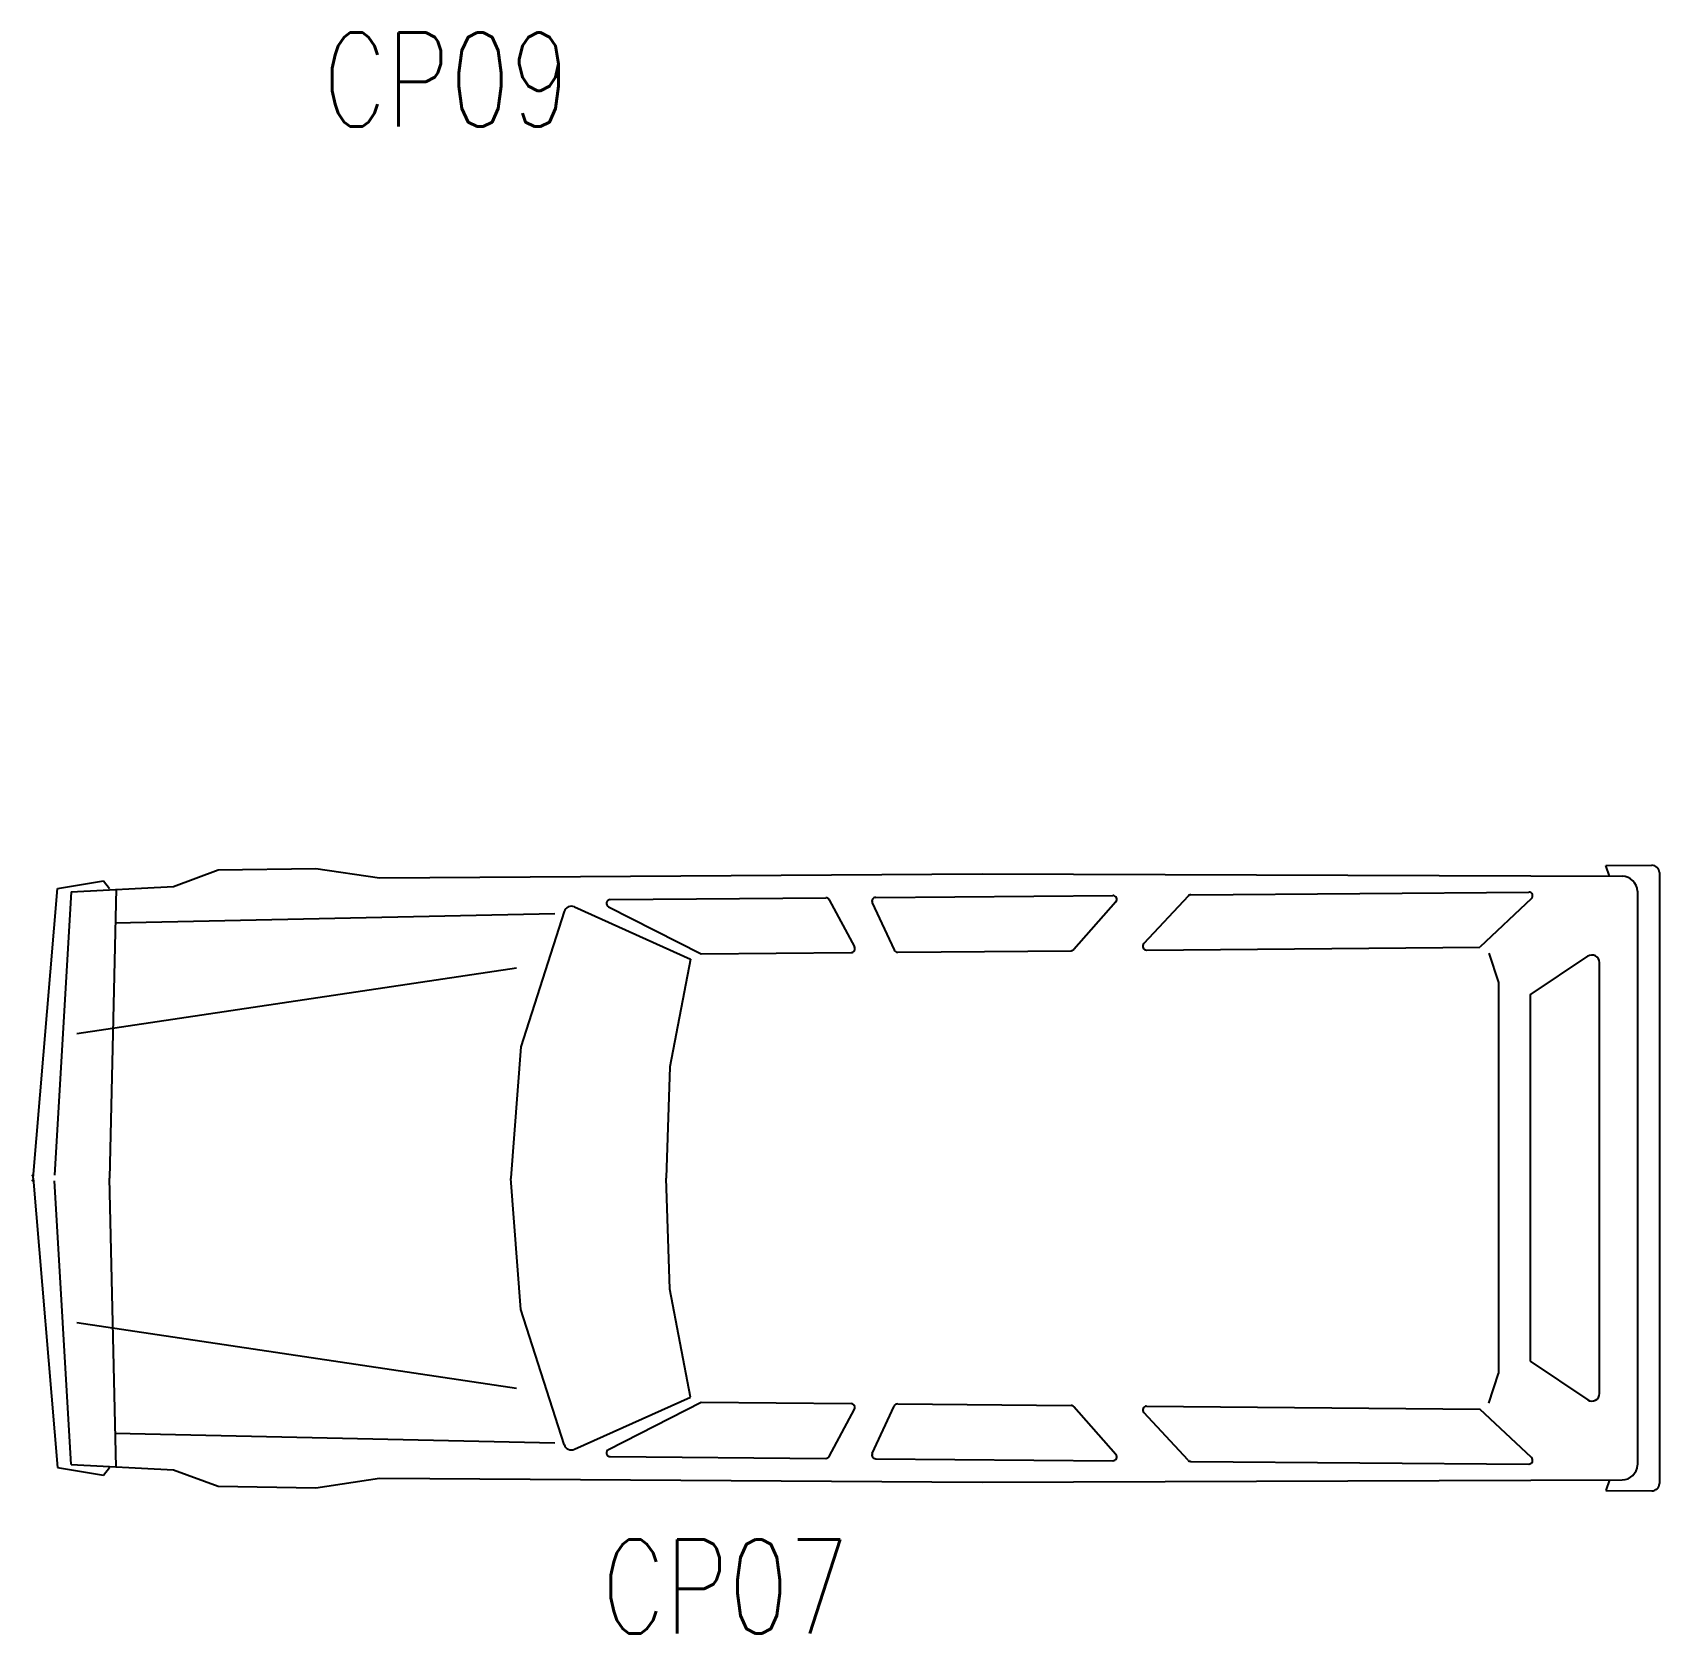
# Model space of a CAD drawing. Extents: x 2 to 154, y 3 to 64.
# Drawn here: x 22.66 to 29.16, y 11.1 to 17.5 of the extents above; entities that cross this region are included whole.
import ezdxf
from ezdxf.enums import TextEntityAlignment as Align

# ---------------------------------------------------------------- set-up
doc = ezdxf.new("R2010")
doc.units = 0
doc.header["$LTSCALE"] = 1000
doc.header["$MEASUREMENT"] = 0
doc.layers.get('0').update_dxf_attribs({"linetype": 'CONTINUOUS'})
doc.styles.add('L', font='ROMANS.SHX', dxfattribs={"height": 250})

# ---------------------------------------------------------------- blocks, each defined once
blk = doc.blocks.new('CP07')
at = {"color": 0, "linetype": 'ByBlock'}
for p, q in [((0.6465, 1.0285), (0.9711, 1.0335)), ((0.9711, 1.0335), (1.1826, 1.0018)), ((5.2626, 1.0429), (5.4159, 1.0438)), ((5.2756, 1.0074), (5.2626, 1.0429)), ((0.1109, 0.9663), (0.2641, 0.9919)), ((0.2641, 0.9919), (0.2844, 0.9664)), ((0.4978, 0.9739), (0.6465, 1.0285)), ((1.1826, 1.0018), (3.1874, 1.0152)), ((3.1874, 1.0152), (5.3174, 1.0072)), ((5.4414, 1.0195), (5.4414, -1.0131)), ((0.0301, 0.0032), (0.1109, 0.9663)), ((0.1572, 0.956), (0.1014, 0.0126)), ((0.1572, 0.956), (0.4978, 0.9739)), ((0.3061, 0.9651), (0.2842, 0.0035)), ((1.9507, 0.9299), (2.668, 0.9358)), ((2.6793, 0.929), (2.7628, 0.7721)), ((2.8339, 0.9371), (3.6228, 0.9436)), ((3.6324, 0.9225), (3.4931, 0.7641)), ((3.8729, 0.9417), (3.7254, 0.7833)), ((3.8821, 0.9457), (5.0066, 0.955)), ((5.0154, 0.933), (4.8436, 0.7716)), ((5.368, 0.9578), (5.368, -0.9513)), ((0.302, 0.8521), (1.7658, 0.8837)), ((1.797, 0.89), (1.653, 0.4401)), ((1.8316, 0.9054), (2.2178, 0.7318)), ((1.945, 0.9059), (2.2534, 0.7492)), ((2.8225, 0.9191), (2.8952, 0.7622)), ((2.9068, 0.7548), (3.4837, 0.7598)), ((3.7348, 0.762), (4.8436, 0.7716)), ((2.2178, 0.7318), (2.1491, 0.373)), ((2.2534, 0.7492), (2.7517, 0.7535)), ((4.8742, 0.752), (4.9064, 0.6537)), ((5.0114, 0.6125), (5.2027, 0.7411)), ((5.2423, -0.7136), (5.2423, 0.72)), ((0.1756, 0.4839), (1.6382, 0.7023)), ((4.9064, 0.6537), (4.9064, -0.6473)), ((5.0114, 0.6125), (5.0114, -0.606)), ((1.653, 0.4401), (1.6194, 0.0042)), ((2.1491, 0.373), (2.1361, 0.0037)), ((0.0301, 0.0032), (0.1109, -0.9598)), ((0.3061, -0.9587), (0.2842, 0.0029)), ((1.653, -0.4337), (1.6194, 0.0022)), ((2.1491, -0.3665), (2.1361, 0.0028)), ((0.1572, -0.9496), (0.1014, -0.0062)), ((2.2178, -0.7254), (2.1491, -0.3665)), ((0.1756, -0.4774), (1.6382, -0.6959)), ((1.797, -0.8836), (1.653, -0.4337)), ((4.8742, -0.7456), (4.9064, -0.6473)), ((5.0114, -0.606), (5.2027, -0.7347)), ((1.8316, -0.899), (2.2178, -0.7254)), ((1.945, -0.8995), (2.2534, -0.7427)), ((2.2534, -0.7427), (2.7517, -0.747)), ((2.8225, -0.9127), (2.8952, -0.7557)), ((2.9068, -0.7484), (3.4837, -0.7534)), ((3.6324, -0.9161), (3.4931, -0.7577)), ((3.7348, -0.7556), (4.8436, -0.7651)), ((2.6793, -0.9226), (2.7628, -0.7657)), ((3.8729, -0.9353), (3.7254, -0.7769)), ((5.0154, -0.9266), (4.8436, -0.7651)), ((0.302, -0.8457), (1.7658, -0.8773)), ((0.1109, -0.9598), (0.2641, -0.9854)), ((0.1572, -0.9496), (0.4978, -0.9674)), ((0.2641, -0.9854), (0.2844, -0.96)), ((0.4978, -0.9674), (0.6465, -1.022)), ((1.9507, -0.9235), (2.668, -0.9294)), ((2.8339, -0.9307), (3.6228, -0.9372)), ((3.8821, -0.9393), (5.0066, -0.9485)), ((0.6465, -1.022), (0.9711, -1.027)), ((0.9711, -1.027), (1.1826, -0.9954)), ((1.1826, -0.9954), (3.1874, -1.0087)), ((3.1874, -1.0087), (5.3174, -1.0008)), ((5.2756, -1.0009), (5.2626, -1.0364)), ((5.2626, -1.0364), (5.4159, -1.0374))]:
    blk.add_line(p, q, dxfattribs=at)
for centre, radius, start, end in [((5.416, 1.0184), 0.0254, 2.5283, 90.3442), ((5.3172, 0.9564), 0.0508, 1.5342, 89.7858), ((1.9508, 0.9172), 0.0127, 90.47, 243.0618), ((2.6681, 0.9231), 0.0127, 28.0234, 90.47), ((2.834, 0.9244), 0.0127, 90.47, 204.8676), ((3.6229, 0.9309), 0.0127, 318.6635, 90.47), ((3.8822, 0.933), 0.0127, 90.47, 137.028), ((5.0067, 0.9423), 0.0127, 313.2255, 90.47), ((1.8212, 0.8823), 0.0254, 65.7961, 162.2571), ((2.7516, 0.7662), 0.0127, 270.4955, 28.0234), ((2.9067, 0.7675), 0.0127, 204.8676, 270.4955), ((3.4836, 0.7725), 0.0127, 270.4955, 318.6635), ((3.7347, 0.7747), 0.0127, 137.028, 270.4955), ((5.2169, 0.72), 0.0254, 0, 123.9199), ((0.2969, 0.0032), 0.0127, 178.7004, 181.2996), ((1.632, 0.0032), 0.0127, 175.5855, 184.4145), ((2.1488, 0.0032), 0.0127, 177.991, 182.009), ((2.7516, -0.7597), 0.0127, 331.9766, 89.5045), ((2.9067, -0.7611), 0.0127, 89.5045, 155.1324), ((3.4836, -0.7661), 0.0127, 41.3365, 89.5045), ((3.7347, -0.7683), 0.0127, 89.5045, 222.972), ((5.2169, -0.7136), 0.0254, 236.0801, 360), ((1.8212, -0.8758), 0.0254, 197.7429, 294.2039), ((1.9508, -0.9108), 0.0127, 116.9382, 269.53), ((2.834, -0.918), 0.0127, 155.1324, 269.53), ((3.6229, -0.9245), 0.0127, 269.53, 41.3365), ((2.6681, -0.9167), 0.0127, 269.53, 331.9766), ((3.8822, -0.9266), 0.0127, 222.972, 269.53), ((5.0067, -0.9358), 0.0127, 269.53, 46.7745), ((5.3172, -0.95), 0.0508, 270.2142, 358.4658), ((5.416, -1.012), 0.0254, 269.6558, 357.4717)]:
    blk.add_arc(centre, radius, start, end, dxfattribs=at)
for p in [(0.0283, 0.0115), (0.0283, -0.0051)]:
    blk.add_point(p, dxfattribs=at)

msp = doc.modelspace()

# ---------------------------------------------------------------- block references
at = {"color": 0, "linetype": 'ByBlock', "lineweight": -2, "xscale": 1.2, "yscale": 1.2, "zscale": 1.2}
msp.add_blockref('CP07', (22.6303, 12.919), dxfattribs=at)

# ---------------------------------------------------------------- texts
at = {"color": 0, "linetype": 'ByBlock', "lineweight": -2, "style": 'L', "width": 0.75}
for s, p in [('CP09', (24.3186, 17.3089)), ('CP07', (25.4309, 11.2923))]:
    msp.add_text(s, height=0.375, dxfattribs=at).set_placement(p, align=Align.MIDDLE)

doc.saveas('drawing.dxf')
